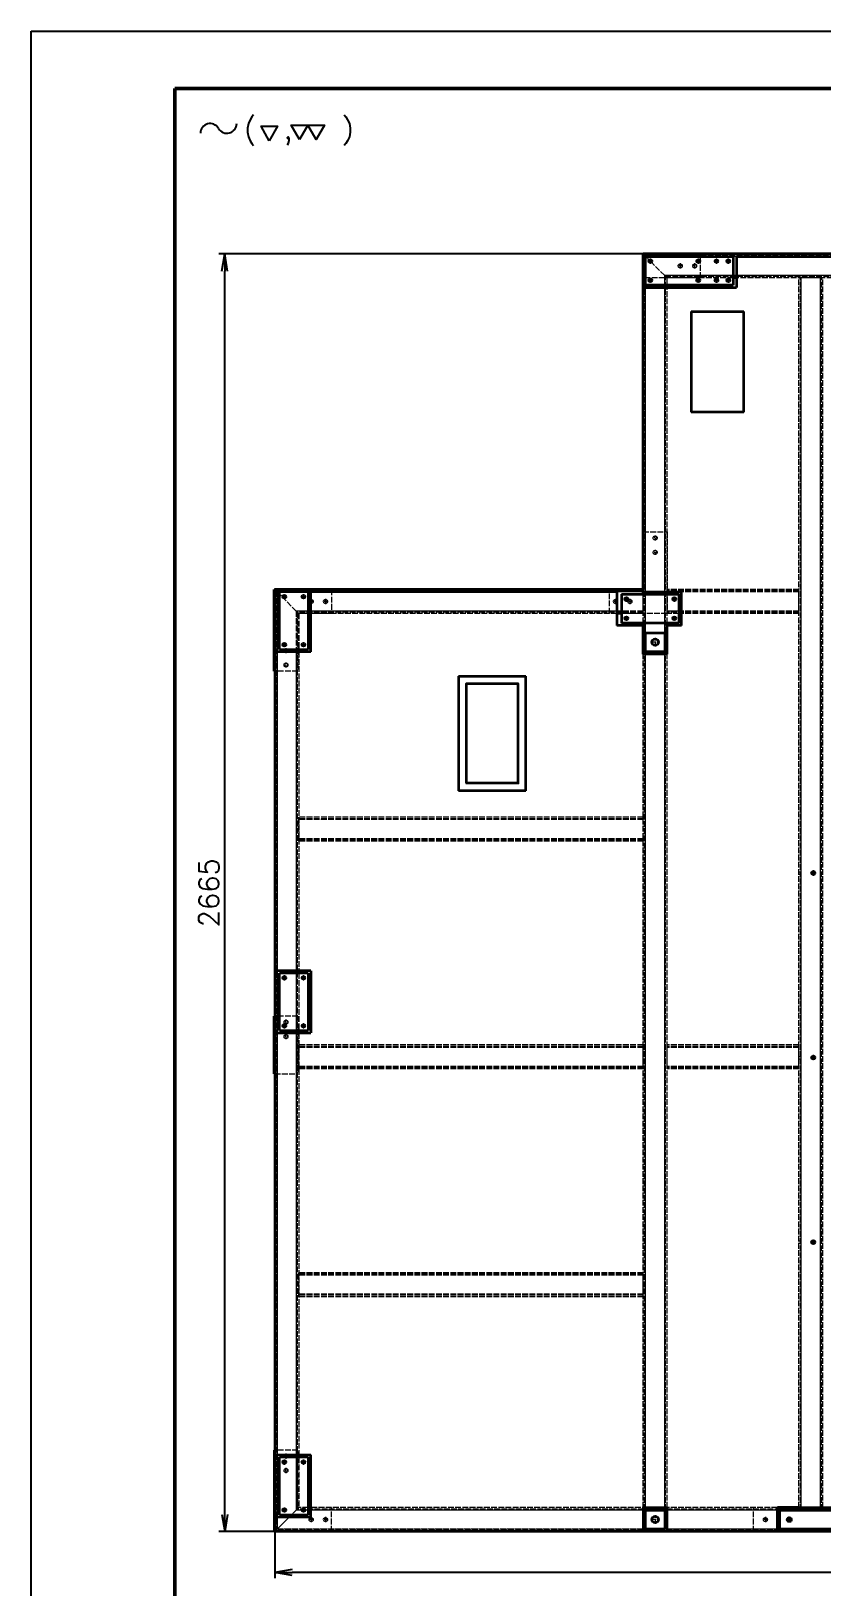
# Model space of a CAD drawing. Header units: millimetres. Extents: x -73083 to 81340, y -6859 to 6812.
# Drawn here: x -17448 to -15796, y -5057 to -1810 of the extents above; entities that cross this region are included whole.
import ezdxf

# ---------------------------------------------------------------- set-up
doc = ezdxf.new("R2010")
doc.units = ezdxf.units.MM
for name, pattern in [('AM_ISO02W050', [7.5, 6, -1.5]), ('AM_ISO08W050', [18, 12, -1.5, 3, -1.5]), ('DASHDOT', [18.5, 12, -3, 0.5, -3]), ('DASHED', [15, 12, -3])]:
    doc.linetypes.add(name, pattern=pattern)
doc.layers.add('A3', color=7, linetype='Continuous', plot=False)
for name, color, linetype, lineweight in [('AM_7', 2, 'AM_ISO08W050', 25), ('AM_HID', 1, 'AM_ISO02W050', 25), ('AM_VIS', 7, 'Continuous', 50)]:
    doc.layers.add(name, color=color, linetype=linetype, lineweight=lineweight)
doc.layers.add('title_frame', color=7, linetype='Continuous')
doc.layers.add('word_dim', color=253, linetype='Continuous')
doc.styles.get("Standard").update_dxf_attribs({"font": 'romans.shx', "bigfont": 'bigfont.shx'})
doc.dimstyles.new('STANDARD1-12', dxfattribs={"dimscale": 12, "dimtxt": 3.5, "dimasz": 3, "dimexe": 1, "dimexo": 0, "dimgap": 1, "dimtad": 3, "dimdec": 1, "dimdsep": 46, "dimtxsty": 'Standard', "dimblk1": 'OPEN', "dimblk2": 'OPEN', "dimsah": 1, "dimcen": 0, "dimclrd": 256, "dimclre": 256, "dimclrt": 3, "dimadec": 0, "dimazin": 0, "dimtfac": 1, "dimtdec": 1, "dimtmove": 0, "dimatfit": 3, "dimldrblk": 'OPEN', "dimfxl": 0, "dimtolj": 1, "dimtzin": 0, "dimarcsym": 0})

# ---------------------------------------------------------------- blocks, each defined once
blk = doc.blocks.new('shiage0')
at = {"layer": 'word_dim', "color": 3, "linetype": 'Continuous'}
for centre, start, end in [((1.69, 0), 30, 180), ((4.61, 1.69), 210, 0)]:
    blk.add_arc(centre, 1.69, start, end, dxfattribs=at)
blk = doc.blocks.new('11')
at = {"layer": 'title_frame', "color": 3, "linetype": 'Continuous'}
for points in [[(15.1, 3.38), (13.66, 5.88), (16.55, 5.88)], [(20.38, 3.57), (18.93, 6.07), (24.71, 6.07), (23.27, 3.57), (21.82, 6.07)]]:
    blk.add_lwpolyline(points, close=True, dxfattribs=at)
blk.add_blockref('shiage0', (3.13, 4.67), dxfattribs=at)
blk.add_text('(  ,   )', height=3.5, dxfattribs=at).set_placement((10.71, 3.7))
blk = doc.blocks.new('_Open')
at = {"color": 0, "lineweight": -2}
for p, q in [((-1, 0.167), (0, 0)), ((-1, -0.167), (0, 0)), ((0, 0), (-1, 0))]:
    blk.add_line(p, q, dxfattribs=at)
blk = doc.blocks.new('*D1004')
at = {"layer": 'DEFPOINTS', "color": 0, "linetype": 'Continuous', "ltscale": 2}
for p in [(-16939.5, -4940), (-12942.5, -4940), (-16939.5, -5025.3)]:
    blk.add_point(p, dxfattribs=at)
at = {"layer": 'word_dim', "linetype": 'Continuous', "lineweight": -2, "ltscale": 2}
for p, q in [((-16939.5, -4940), (-16939.5, -5037.3)), ((-12942.5, -4940), (-12942.5, -5037.3)), ((-12978.5, -5025.3), (-16903.5, -5025.3))]:
    blk.add_line(p, q, dxfattribs=at)
at = {"layer": 'word_dim', "linetype": 'Continuous', "lineweight": -2, "ltscale": 2, "xscale": 36, "yscale": 36, "zscale": 36, "rotation": 180}
blk.add_blockref('_Open', (-16939.5, -5025.3), dxfattribs=at)
at = {"layer": 'word_dim', "linetype": 'Continuous', "lineweight": -2, "ltscale": 2, "xscale": 36, "yscale": 36, "zscale": 36}
blk.add_blockref('_Open', (-12942.5, -5025.3), dxfattribs=at)
at = {"layer": 'word_dim', "color": 3, "linetype": 'Continuous', "ltscale": 2, "insert": (-14941, -4992.3), "char_height": 42, "attachment_point": 5}
blk.add_mtext('\\A1;3997', dxfattribs=at)
blk = doc.blocks.new('*D1005')
at = {"layer": 'DEFPOINTS', "color": 0, "linetype": 'Continuous', "ltscale": 2}
for p in [(-17043.8, -2275), (-16171, -2275), (-16939.5, -4940)]:
    blk.add_point(p, dxfattribs=at)
at = {"layer": 'word_dim', "linetype": 'Continuous', "lineweight": -2, "ltscale": 2}
for p, q in [((-16171, -2275), (-17055.8, -2275)), ((-17043.8, -4904), (-17043.8, -2311)), ((-16939.5, -4940), (-17055.8, -4940))]:
    blk.add_line(p, q, dxfattribs=at)
at = {"layer": 'word_dim', "linetype": 'Continuous', "lineweight": -2, "ltscale": 2, "xscale": 36, "yscale": 36, "zscale": 36}
for p, rotation in [((-17043.8, -2275), 90), ((-17043.8, -4940), 270)]:
    blk.add_blockref('_Open', p, dxfattribs=dict(at, rotation=rotation))
at = {"layer": 'word_dim', "color": 3, "linetype": 'Continuous', "ltscale": 2, "insert": (-17076.8, -3607.5), "char_height": 42, "attachment_point": 5, "rotation": 90}
blk.add_mtext('\\A1;2665', dxfattribs=at)

msp = doc.modelspace()

# ---------------------------------------------------------------- linework, layer by layer
at = {"layer": 'A3', "linetype": 'Continuous'}
msp.add_lwpolyline([(-17447.7303, -1810.23226), (-10319.7303, -1810.23226), (-10319.7303, -6850.23226), (-17447.7303, -6850.23226)], close=True, dxfattribs=at)
at = {"layer": 'AM_7', "linetype": 'DASHDOT', "lineweight": 13, "ltscale": 0.216028}
for p, q in [((-16151.6746, -2289.98775), (-16160.31571, -2289.98775)), ((-16155.99515, -2285.6672), (-16155.99515, -2294.30831)), ((-16051.6746, -2289.98751), (-16060.31571, -2289.98751)), ((-16055.99515, -2285.66695), (-16055.99515, -2294.30807)), ((-16013.6746, -2289.98739), (-16022.31571, -2289.98739)), ((-16017.99515, -2285.66683), (-16017.99515, -2294.30794)), ((-15988.6746, -2289.98739), (-15997.31571, -2289.98739)), ((-16151.67447, -2329.98775), (-16160.31559, -2329.98775)), ((-16155.99503, -2325.6672), (-16155.99503, -2334.30831)), ((-16051.67447, -2329.98751), (-16060.31559, -2329.98751)), ((-16055.99503, -2325.66695), (-16055.99503, -2334.30807)), ((-16013.67447, -2329.98739), (-16022.31559, -2329.98739)), ((-16017.99503, -2325.66683), (-16017.99503, -2334.30794)), ((-15988.67447, -2329.98739), (-15997.31559, -2329.98739)), ((-16919.51236, -2985.66781), (-16919.51236, -2994.30892)), ((-16879.51236, -2985.66756), (-16879.51236, -2994.30868)), ((-16915.19181, -2989.98836), (-16923.83292, -2989.98836)), ((-16875.19181, -2989.98812), (-16883.83292, -2989.98812)), ((-16201.69278, -2994.98397), (-16210.3339, -2994.98397)), ((-16206.01334, -2990.66341), (-16206.01334, -2999.30453)), ((-16101.69278, -2994.98324), (-16110.3339, -2994.98324)), ((-16106.01334, -2990.66268), (-16106.01334, -2999.30379)), ((-16201.69254, -3034.98391), (-16210.33365, -3034.98391)), ((-16206.0131, -3030.66335), (-16206.0131, -3039.30447)), ((-16101.69254, -3034.98318), (-16110.33365, -3034.98318)), ((-16915.19108, -3089.98836), (-16923.83219, -3089.98836)), ((-16919.51163, -3085.66781), (-16919.51163, -3094.30892)), ((-16875.19108, -3089.98812), (-16883.83219, -3089.98812)), ((-16915.18644, -3784.98836), (-16923.82755, -3784.98836)), ((-16919.50699, -3780.66781), (-16919.50699, -3789.30892)), ((-16875.18644, -3784.98812), (-16883.82755, -3784.98812)), ((-16879.50699, -3780.66756), (-16879.50699, -3789.30868)), ((-16915.1857, -3884.98836), (-16923.82682, -3884.98836)), ((-16919.50626, -3880.66781), (-16919.50626, -3889.30892)), ((-16875.1857, -3884.98812), (-16883.82682, -3884.98812)), ((-16879.50626, -3880.66756), (-16879.50626, -3889.30868)), ((-16915.17936, -4794.99288), (-16923.82047, -4794.99288)), ((-16919.49991, -4790.67232), (-16919.49991, -4799.31344)), ((-16875.17936, -4794.99264), (-16883.82047, -4794.99264)), ((-16879.49991, -4790.67208), (-16879.49991, -4799.31319)), ((-16915.17862, -4894.99288), (-16923.81974, -4894.99288)), ((-16919.49918, -4890.67232), (-16919.49918, -4899.31344)), ((-16875.17862, -4894.99264), (-16883.81974, -4894.99264)), ((-16879.49918, -4890.67208), (-16879.49918, -4899.31319))]:
    msp.add_line(p, q, dxfattribs=at)
at = {"layer": 'AM_7', "linetype": 'DASHDOT', "lineweight": 13, "ltscale": 0.27222}
for p, q in [((-16088.05753, -2299.97201), (-16098.94632, -2299.97201)), ((-16093.50199, -2294.52755), (-16093.50199, -2305.41634)), ((-16058.05753, -2299.97188), (-16068.94632, -2299.97188)), ((-16063.50199, -2294.52743), (-16063.50199, -2305.41622)), ((-16140.58988, -2867.4631), (-16151.47867, -2867.4631)), ((-16140.58988, -2897.4631), (-16151.47867, -2897.4631)), ((-16223.08988, -2999.9631), (-16233.97867, -2999.9631)), ((-16193.08988, -2999.9631), (-16203.97867, -2999.9631)), ((-16916.03946, -3097.02352), (-16916.03946, -3107.91231)), ((-16916.03922, -3127.02352), (-16916.03922, -3137.91231)), ((-16916.0402, -3872.02376), (-16916.0402, -3882.91256)), ((-16916.03995, -3902.02376), (-16916.03995, -3912.91256)), ((-15910.538, -4914.97457), (-15921.42679, -4914.97457)), ((-15860.56327, -4914.97042), (-15871.45206, -4914.97042))]:
    msp.add_line(p, q, dxfattribs=at)
at = {"layer": 'AM_7', "linetype": 'DASHDOT', "lineweight": 13, "ltscale": 0.216025}
for p, q in [((-15992.99515, -2285.66683), (-15992.99515, -2294.30782)), ((-15992.99503, -2325.66683), (-15992.99503, -2334.30782))]:
    msp.add_line(p, q, dxfattribs=at)
at = {"layer": 'AM_7', "linetype": 'DASHDOT', "lineweight": 13, "ltscale": 0.272223}
for p, q in [((-16146.03422, -2862.01864), (-16146.03422, -2872.90755)), ((-16146.03422, -2892.01864), (-16146.03422, -2902.90755)), ((-16858.09586, -2999.96749), (-16868.98478, -2999.96749)), ((-16828.09586, -2999.96725), (-16838.98478, -2999.96725)), ((-16910.59513, -3102.46792), (-16921.48404, -3102.46792)), ((-16910.59488, -3132.46792), (-16921.4838, -3132.46792)), ((-16910.59537, -3907.4681), (-16921.48429, -3907.4681)), ((-16910.59513, -4782.46871), (-16921.48404, -4782.46871)), ((-16863.53873, -4909.52389), (-16863.53873, -4920.4128)), ((-16833.53873, -4909.52364), (-16833.53873, -4920.41256)), ((-15915.98234, -4909.52999), (-15915.98234, -4920.41891)), ((-15866.00773, -4909.52608), (-15866.00773, -4920.415))]:
    msp.add_line(p, q, dxfattribs=at)
at = {"layer": 'AM_7', "linetype": 'DASHDOT', "lineweight": 13, "ltscale": 0.272221}
for p, q in [((-16863.54044, -2994.52303), (-16863.54044, -3005.41189)), ((-16833.54044, -2994.52279), (-16833.54044, -3005.41164)), ((-16198.53422, -2994.51864), (-16198.53422, -3005.40749))]:
    msp.add_line(p, q, dxfattribs=at)
at = {"layer": 'AM_7', "linetype": 'DASHDOT', "lineweight": 13, "ltscale": 0.272218}
msp.add_line((-16228.53422, -2994.51876), (-16228.53422, -3005.40749), dxfattribs=at)
at = {"layer": 'AM_7', "linetype": 'DASHDOT', "lineweight": 13, "ltscale": 0.216026}
for p, q in [((-16106.0131, -3030.66268), (-16106.0131, -3039.30373)), ((-16879.51163, -3085.66756), (-16879.51163, -3094.30862))]:
    msp.add_line(p, q, dxfattribs=at)
at = {"layer": 'AM_7', "linetype": 'DASHDOT', "lineweight": 13, "ltscale": 0.449637}
for p, q in [((-16146.02054, -3075.99074), (-16146.02054, -3093.97622)), ((-16137.02787, -3084.98348), (-16155.01334, -3084.98348)), ((-16137.01517, -4914.97457), (-16155.00065, -4914.97457))]:
    msp.add_line(p, q, dxfattribs=at)
at = {"layer": 'AM_7', "linetype": 'DASHDOT', "lineweight": 13, "ltscale": 0.227499}
for p, q in [((-15811.4611, -3566.25069), (-15820.56107, -3566.25069)), ((-15816.01114, -3561.70064), (-15816.01114, -3570.80062)), ((-15816.01005, -3946.70064), (-15816.01005, -3955.80062)), ((-15811.45902, -4336.25069), (-15820.559, -4336.25069)), ((-15816.00895, -4331.70064), (-15816.00895, -4340.80062))]:
    msp.add_line(p, q, dxfattribs=at)
at = {"layer": 'AM_7', "linetype": 'DASHDOT', "lineweight": 13, "ltscale": 0.272217}
for p, q in [((-16910.59586, -3877.4681), (-16921.48453, -3877.4681)), ((-16916.03971, -4777.02437), (-16916.03971, -4787.91305)), ((-16910.59513, -4812.46871), (-16921.4838, -4812.46871)), ((-16916.03946, -4807.02437), (-16916.03946, -4817.91305)), ((-16858.0944, -4914.96822), (-16868.98307, -4914.96822)), ((-16828.0944, -4914.96822), (-16838.98307, -4914.96822))]:
    msp.add_line(p, q, dxfattribs=at)
at = {"layer": 'AM_7', "linetype": 'DASHDOT', "lineweight": 13, "ltscale": 0.227502}
msp.add_line((-15811.46, -3951.25069), (-15820.56009, -3951.25069), dxfattribs=at)
at = {"layer": 'AM_7', "linetype": 'DASHDOT', "lineweight": 13, "ltscale": 0.44964}
msp.add_line((-16146.00797, -4905.98165), (-16146.00797, -4923.96725), dxfattribs=at)
at = {"layer": 'AM_HID', "linetype": 'DASHED', "lineweight": 13}
for p, q in [((-16171.00211, -2274.98788), (-16171.00187, -2324.97225)), ((-13714.01529, -2277.98092), (-16168.01554, -2277.98788)), ((-16168.00809, -4894.98775), (-16168.01554, -2277.98788)), ((-13716.01554, -2279.98092), (-16166.01578, -2279.98788)), ((-16166.00834, -4894.98775), (-16166.01578, -2279.98788)), ((-16126.01529, -2319.98763), (-16153.65519, -2292.34798)), ((-16126.01529, -2319.98763), (-16153.65519, -2292.34798)), ((-16051.00187, -2324.97176), (-16051.00211, -2274.98751)), ((-15431.01542, -2279.98568), (-15976.01542, -2279.98727)), ((-16051.00187, -2324.97176), (-16171.00187, -2324.97225)), ((-13756.01542, -2319.98104), (-16126.01566, -2319.98763)), ((-16126.00834, -4894.98775), (-16126.01566, -2319.98763)), ((-15982.99503, -2319.98727), (-16126.01529, -2319.98763)), ((-16126.01529, -2339.98775), (-16126.01529, -2319.98763)), ((-13758.01517, -2321.98104), (-16124.01529, -2321.98763)), ((-16124.00809, -4894.98775), (-16124.01529, -2321.98763)), ((-15982.99503, -2324.98727), (-16121.01542, -2324.98763)), ((-15431.01529, -2319.98568), (-15976.01529, -2319.98727)), ((-15431.01529, -2324.98568), (-15976.01529, -2324.98727)), ((-15846.00809, -4889.97018), (-15846.01542, -2324.9869)), ((-15843.00809, -4894.98678), (-15843.01529, -2324.9869)), ((-15841.00834, -4894.98678), (-15841.01566, -2324.9869)), ((-15801.01529, -2324.98678), (-15841.01529, -2324.9869)), ((-15841.00809, -4889.97018), (-15841.01529, -2324.9869)), ((-15801.00834, -4894.98678), (-15801.01566, -2324.98678)), ((-15801.00809, -4889.96993), (-15801.01529, -2324.98678)), ((-15799.00809, -4894.98678), (-15799.01529, -2324.98678)), ((-15796.00809, -4889.96993), (-15796.01542, -2324.98678)), ((-16166.01346, -2979.9703), (-16166.01529, -2344.97103)), ((-16126.01346, -2979.97018), (-16126.01529, -2344.97091)), ((-16121.01346, -2979.97018), (-16121.01529, -2344.97079)), ((-16171.01102, -2854.9631), (-16121.03434, -2854.9631)), ((-16121.03434, -2854.9631), (-16121.03422, -3024.9631)), ((-16936.51261, -2977.9891), (-16936.49918, -4936.99361)), ((-16171.01005, -2977.98373), (-16936.51017, -2977.98897)), ((-16934.51285, -2979.9891), (-16934.49943, -4934.99361)), ((-16171.01041, -2979.98373), (-16934.51041, -2979.98897)), ((-16869.51236, -2979.98849), (-16929.51236, -2979.98897)), ((-16894.50968, -3019.98867), (-16929.51236, -2984.98666)), ((-16894.51212, -3019.98879), (-16929.51236, -2984.9891)), ((-16226.01322, -2979.98397), (-16864.51236, -2979.98849)), ((-16821.04069, -2974.98824), (-16821.0402, -3024.96712)), ((-16241.03422, -3024.9631), (-16241.03422, -2974.98421)), ((-16171.01334, -3044.98366), (-16171.01346, -2979.9703)), ((-16171.0098, -3019.98366), (-16171.01005, -2984.98373)), ((-16166.01334, -3044.9836), (-16166.01346, -2984.9836)), ((-16126.01334, -3044.98336), (-16126.01346, -2984.98336)), ((-16121.01334, -3044.9833), (-16121.01346, -2984.98336)), ((-15846.01175, -2979.98104), (-16121.01175, -2979.98299)), ((-15846.01151, -2974.98104), (-16121.01151, -2974.98299)), ((-15846.01139, -2977.98104), (-16121.01139, -2977.98299)), ((-16121.01114, -3019.98293), (-16121.01139, -2984.98336)), ((-15846.01139, -2979.98104), (-16091.01322, -2979.98275)), ((-15846.01114, -3019.9811), (-15846.01139, -2979.98104)), ((-16894.51236, -3019.98879), (-16894.49991, -4894.99337)), ((-16894.51212, -3019.98879), (-16894.51163, -3099.98818)), ((-16171.01017, -3019.98366), (-16894.51017, -3019.98867)), ((-16869.51212, -3019.98855), (-16894.50968, -3019.98867)), ((-16892.51212, -3021.98879), (-16892.49967, -4892.99337)), ((-16171.0098, -3021.98366), (-16892.50968, -3021.98867)), ((-16821.0402, -3024.96712), (-16891.0402, -3024.96773)), ((-16891.0402, -3024.96773), (-16891.03922, -3144.96773)), ((-16889.51212, -3024.98879), (-16889.51163, -3099.98818)), ((-16226.0131, -3019.98403), (-16864.51212, -3019.98849)), ((-16226.0131, -3024.98403), (-16864.51212, -3024.98849)), ((-16121.03422, -3024.9631), (-16241.03422, -3024.9631)), ((-16171.0098, -3019.98366), (-16216.0131, -3019.98397)), ((-16171.0098, -3024.98366), (-16216.0131, -3024.98397)), ((-16121.00809, -4889.97408), (-16121.01334, -3049.97011)), ((-15846.01139, -3019.9811), (-16121.01139, -3019.98293)), ((-16096.0131, -3019.98275), (-16121.01114, -3019.98293)), ((-15846.01114, -3021.9811), (-16121.01114, -3021.98293)), ((-16096.0131, -3024.98275), (-16121.01114, -3024.98293)), ((-15846.01114, -3019.9811), (-16091.0131, -3019.98275)), ((-15846.01114, -3024.9811), (-16091.0131, -3024.98275)), ((-16166.0131, -3104.9836), (-16166.01322, -3064.9836)), ((-16934.51163, -3104.97243), (-16934.50724, -3769.97237)), ((-16894.51163, -3104.97231), (-16894.50724, -3769.97225)), ((-16889.51163, -3104.97231), (-16889.50724, -3769.97225)), ((-16171.00809, -4889.97408), (-16171.0131, -3109.9703)), ((-16166.00809, -4889.97408), (-16166.0131, -3109.97024)), ((-16126.00809, -4889.97408), (-16126.0131, -3109.97018)), ((-16891.03922, -3144.96773), (-16939.51261, -3144.9681)), ((-16541.01481, -3169.98354), (-16431.01481, -3169.98293)), ((-16541.01481, -3169.98354), (-16541.01383, -3379.98354)), ((-16540.01114, -3169.98623), (-16430.01114, -3169.9855)), ((-16431.01383, -3379.98293), (-16431.01481, -3169.98293)), ((-16430.01066, -3379.9855), (-16430.01114, -3169.9855)), ((-16431.01383, -3379.98293), (-16541.01383, -3379.98354)), ((-16430.01066, -3379.9855), (-16540.00968, -3379.9858)), ((-16171.0076, -3454.98366), (-16889.50773, -3454.98867)), ((-16171.00724, -3449.98366), (-16889.50724, -3449.98867)), ((-16171.00724, -3452.98366), (-16889.50724, -3452.98867)), ((-16171.00724, -3454.98366), (-16889.50724, -3454.98867)), ((-16889.50699, -3494.98867), (-16889.50724, -3454.98867)), ((-16171.00699, -3494.98366), (-16171.00724, -3454.98366)), ((-16171.00736, -3494.98366), (-16889.50724, -3494.98867)), ((-16171.00699, -3494.98366), (-16889.50699, -3494.98867)), ((-16171.00699, -3496.98366), (-16889.50699, -3496.98867)), ((-16171.00699, -3499.98366), (-16889.50699, -3499.98867)), ((-16894.50699, -3774.98824), (-16894.50626, -3894.98824)), ((-16889.50724, -3774.98824), (-16889.50626, -3894.98824)), ((-16891.0402, -3864.96798), (-16939.50651, -3864.96834)), ((-16891.0402, -3864.96798), (-16891.03922, -3984.96798)), ((-16934.50626, -3899.97237), (-16934.5004, -4779.97311)), ((-16894.50626, -3899.97225), (-16894.5004, -4779.97311)), ((-16889.50626, -3899.97225), (-16889.5004, -4779.97311)), ((-16171.00394, -3924.98238), (-16889.50382, -3924.98739)), ((-16171.00382, -3927.98238), (-16889.50382, -3927.98739)), ((-15846.00431, -3924.98031), (-16121.00431, -3924.98214)), ((-15846.00431, -3927.98031), (-16121.00431, -3927.98214)), ((-16171.00431, -3929.98238), (-16889.50431, -3929.98739)), ((-16171.00382, -3929.98238), (-16889.50382, -3929.98739)), ((-16889.50358, -3969.98739), (-16889.50382, -3929.98739)), ((-16171.00358, -3969.98238), (-16171.00382, -3929.98238)), ((-15846.00455, -3929.98031), (-16121.00455, -3929.98214)), ((-15846.00431, -3929.98031), (-16121.00431, -3929.98214)), ((-16121.00394, -3969.98214), (-16121.00431, -3929.98214)), ((-15846.00394, -3969.98031), (-15846.00431, -3929.98031)), ((-16939.50577, -3984.96834), (-16891.03922, -3984.96798)), ((-16171.00394, -3969.98238), (-16889.50406, -3969.98739)), ((-16171.00358, -3969.98238), (-16889.50358, -3969.98739)), ((-16171.00358, -3971.98238), (-16889.50358, -3971.98739)), ((-16171.00358, -3974.98238), (-16889.50358, -3974.98739)), ((-15846.00431, -3969.98031), (-16121.00431, -3969.98214)), ((-15846.00394, -3969.98031), (-16121.00394, -3969.98214)), ((-15846.00394, -3971.98031), (-16121.00394, -3971.98214)), ((-15846.00394, -3974.98031), (-16121.00394, -3974.98214)), ((-16171.00236, -4404.98238), (-16889.50236, -4404.98739)), ((-16171.00199, -4399.98238), (-16889.50187, -4399.98739)), ((-16171.00199, -4402.98238), (-16889.50187, -4402.98739)), ((-16171.00187, -4404.98238), (-16889.50187, -4404.98739)), ((-16889.50162, -4444.98739), (-16889.50187, -4404.98739)), ((-16171.00162, -4444.98238), (-16171.00187, -4404.98238)), ((-16171.00199, -4444.98238), (-16889.50211, -4444.98739)), ((-16171.00162, -4444.98238), (-16889.50162, -4444.98739)), ((-16171.00162, -4446.98238), (-16889.50162, -4446.98739)), ((-16171.00162, -4449.98238), (-16889.50162, -4449.98739)), ((-16891.03971, -4769.96847), (-16939.50821, -4769.96896)), ((-16891.03898, -4889.96847), (-16891.03971, -4769.96847)), ((-16894.50016, -4784.99264), (-16894.49943, -4894.99337)), ((-16889.5004, -4784.99264), (-16889.49967, -4889.99337)), ((-12987.50846, -4894.96139), (-16894.49991, -4894.99337)), ((-12989.50797, -4892.96139), (-16892.49967, -4892.99337)), ((-16869.49918, -4889.96847), (-16891.03898, -4889.96847)), ((-16869.49943, -4889.99312), (-16889.49967, -4889.99337)), ((-15891.00785, -4889.98507), (-16864.50797, -4889.99312)), ((-16821.03898, -4889.96798), (-16864.50773, -4889.96822)), ((-16171.00809, -4894.98751), (-16864.50773, -4894.99312)), ((-16821.03849, -4939.96798), (-16821.03898, -4889.96798)), ((-16126.00809, -4894.98775), (-16166.00809, -4894.98775)), ((-16126.00797, -4894.98702), (-16166.00797, -4894.98727)), ((-15891.00785, -4894.98507), (-16121.00809, -4894.98702)), ((-15891.00785, -4889.97433), (-15940.98258, -4889.97457)), ((-15940.98221, -4939.97457), (-15940.98258, -4889.97457)), ((-15890.98258, -4889.98507), (-15890.98221, -4939.97433)), ((-15756.00773, -4894.98409), (-15886.00773, -4894.98507)), ((-15796.00809, -4889.98434), (-15846.00821, -4889.98482)), ((-15801.00809, -4894.98678), (-15841.00809, -4894.98678)), ((-16934.49943, -4909.97311), (-16934.49918, -4934.99361)), ((-12947.50797, -4934.96114), (-16934.49943, -4934.99361)), ((-16909.47916, -4909.97311), (-16934.49918, -4934.99361)), ((-16934.49918, -4934.99361), (-16909.47916, -4909.97311)), ((-16171.00797, -4934.98751), (-16934.49918, -4934.99361)), ((-15891.00773, -4934.98507), (-16121.00797, -4934.98702)), ((-12945.50773, -4936.96114), (-16936.49918, -4936.99361))]:
    msp.add_line(p, q, dxfattribs=at)
at = {"layer": 'AM_HID', "linetype": 'DASHED', "lineweight": 13, "ltscale": 0.270107}
msp.add_line((-16158.35538, -2287.64791), (-16165.99515, -2280.00814), dxfattribs=at)
msp.add_line((-16158.35538, -2287.64791), (-16165.99515, -2280.00814), dxfattribs=at)
at = {"layer": 'AM_HID', "linetype": 'DASHED', "lineweight": 13, "ltscale": 0.176775}
for p, q in [((-16121.01542, -2324.98763), (-16126.01529, -2319.98763)), ((-16126.01529, -2319.98763), (-16121.01542, -2324.98763))]:
    msp.add_line(p, q, dxfattribs=at)
at = {"layer": 'AM_HID', "linetype": 'DASHED', "lineweight": 13, "ltscale": 0.375}
msp.add_line((-16121.01529, -2339.98763), (-16121.01542, -2324.98763), dxfattribs=at)
at = {"layer": 'AM_HID', "linetype": 'DASHED', "lineweight": 13, "ltscale": 0.125003}
msp.add_line((-15846.01542, -2324.9869), (-15841.01529, -2324.9869), dxfattribs=at)
at = {"layer": 'AM_HID', "linetype": 'DASHED', "lineweight": 13, "ltscale": 0.124997}
msp.add_line((-15801.01529, -2324.98678), (-15796.01542, -2324.98678), dxfattribs=at)
at = {"layer": 'AM_HID', "linetype": 'DASHED', "lineweight": 13, "ltscale": 0.124677}
msp.add_line((-16121.01139, -2979.97005), (-16121.01151, -2974.98299), dxfattribs=at)
at = {"layer": 'AM_HID', "linetype": 'DASHED', "lineweight": 13, "ltscale": 0.125}
for p, q in [((-15846.01139, -2979.98104), (-15846.01151, -2974.98104)), ((-16171.0098, -3024.98366), (-16171.0098, -3019.98366)), ((-16121.01114, -3024.98293), (-16121.01114, -3019.98293)), ((-15846.01114, -3024.9811), (-15846.01114, -3019.9811)), ((-16889.50724, -3454.98867), (-16889.50724, -3449.98867)), ((-16171.00724, -3454.98366), (-16171.00724, -3449.98366)), ((-16889.50699, -3499.98867), (-16889.50699, -3494.98867)), ((-16171.00699, -3499.98366), (-16171.00699, -3494.98366)), ((-16889.50382, -3929.98739), (-16889.50382, -3924.98739)), ((-16171.00394, -3929.98238), (-16171.00394, -3924.98238)), ((-16121.00431, -3929.98214), (-16121.00431, -3924.98214)), ((-15846.00431, -3929.98031), (-15846.00431, -3924.98031)), ((-16889.50358, -3974.98739), (-16889.50358, -3969.98739)), ((-16171.00358, -3974.98238), (-16171.00358, -3969.98238)), ((-16121.00394, -3974.98214), (-16121.00406, -3969.98214)), ((-15846.00394, -3974.98031), (-15846.00406, -3969.98031)), ((-16889.50187, -4404.98739), (-16889.50187, -4399.98739)), ((-16171.00199, -4404.98238), (-16171.00199, -4399.98238)), ((-16889.50162, -4449.98739), (-16889.50162, -4444.98739)), ((-16171.00162, -4449.98238), (-16171.00162, -4444.98238)), ((-16171.00809, -4894.98775), (-16166.00809, -4894.98775)), ((-16126.00809, -4894.98775), (-16121.00809, -4894.98775)), ((-15846.00809, -4894.98702), (-15841.00809, -4894.98678)), ((-15801.00809, -4894.98678), (-15796.00809, -4894.98678))]:
    msp.add_line(p, q, dxfattribs=at)
at = {"layer": 'AM_HID', "linetype": 'DASHED', "lineweight": 13, "ltscale": 0.176777}
for p, q in [((-16894.51212, -3019.98879), (-16889.51212, -3024.98879)), ((-16889.50968, -3024.98867), (-16894.50968, -3019.98867)), ((-16894.49967, -4894.99337), (-16889.49967, -4889.99337))]:
    msp.add_line(p, q, dxfattribs=at)
at = {"layer": 'AM_HID', "linetype": 'DASHED', "lineweight": 13, "ltscale": 0.499939}
msp.add_line((-16869.51212, -3024.98855), (-16889.50968, -3024.98867), dxfattribs=at)
at = {"layer": 'AM_HID', "linetype": 'DASHED', "lineweight": 13, "ltscale": 0.024933}
msp.add_line((-16540.01114, -3169.98623), (-16540.01114, -3170.98354), dxfattribs=at)
at = {"layer": 'AM_HID', "linetype": 'DASHED', "lineweight": 13, "ltscale": 0.025056}
msp.add_line((-16540.00968, -3378.98354), (-16540.00968, -3379.9858), dxfattribs=at)
at = {"layer": 'AM_HID', "linetype": 'DASHED', "lineweight": 13, "ltscale": 0.075}
for p, q in [((-15846.012, -3563.7922), (-15843.012, -3563.7922)), ((-15846.012, -3568.70931), (-15843.012, -3568.70919)), ((-15846.0109, -3948.7922), (-15843.0109, -3948.7922)), ((-15846.0109, -3953.70931), (-15843.0109, -3953.70919)), ((-15846.0098, -4333.7922), (-15843.0098, -4333.7922)), ((-15846.0098, -4338.70931), (-15843.0098, -4338.70919))]:
    msp.add_line(p, q, dxfattribs=at)
at = {"layer": 'AM_HID', "linetype": 'DASHED', "lineweight": 13, "ltscale": 0.353536}
msp.add_line((-16894.49943, -4894.99337), (-16904.49894, -4904.99288), dxfattribs=at)
at = {"layer": 'AM_HID', "linetype": 'DASHED', "lineweight": 13, "ltscale": 0.353532}
msp.add_line((-16904.49894, -4904.99288), (-16894.49967, -4894.99337), dxfattribs=at)
at = {"layer": 'AM_HID', "linetype": 'DASHED', "lineweight": 13, "ltscale": 0.291925}
msp.add_line((-16882.82267, -4894.99312), (-16894.49967, -4894.99337), dxfattribs=at)
at = {"layer": 'AM_HID', "linetype": 'DASHED', "lineweight": 13, "ltscale": 0.176772}
msp.add_line((-16889.49967, -4889.99337), (-16894.49943, -4894.99337), dxfattribs=at)
at = {"layer": 'AM_HID', "linetype": 'DASHED', "lineweight": 13, "ltscale": 0.166913}
msp.add_line((-16869.49918, -4894.99312), (-16876.1757, -4894.99312), dxfattribs=at)
at = {"layer": 'AM_HID', "linetype": 'DASHED', "lineweight": 13, "ltscale": 0.000335693}
msp.add_line((-16126.00809, -4894.98775), (-16126.00809, -4894.97433), dxfattribs=at)
at = {"layer": 'AM_HID', "linetype": 'DASHED', "lineweight": 13, "ltscale": 0.125055}
msp.add_line((-15846.00809, -4894.98702), (-15846.00809, -4889.98482), dxfattribs=at)
at = {"layer": 'AM_HID', "linetype": 'DASHED', "lineweight": 13, "ltscale": 0.000408936}
for p, q in [((-15841.00809, -4894.98678), (-15841.00809, -4894.97042)), ((-15801.00809, -4894.98678), (-15801.00809, -4894.97042))]:
    msp.add_line(p, q, dxfattribs=at)
at = {"layer": 'AM_HID', "linetype": 'DASHED', "lineweight": 13, "ltscale": 0.17606}
for p, q in [((-16934.49918, -4934.99361), (-16939.47892, -4939.97335)), ((-16939.47892, -4939.97335), (-16934.49918, -4934.99361))]:
    msp.add_line(p, q, dxfattribs=at)
at = {"layer": 'AM_HID', "linetype": 'DASHED', "lineweight": 13, "ltscale": 0.000634766}
msp.add_line((-15891.0076, -4939.97433), (-15890.98221, -4939.97433), dxfattribs=at)
at = {"layer": 'AM_HID', "linetype": 'DASHED', "lineweight": 13}
for centre in [(-16093.50199, -2299.97201), (-16063.50199, -2299.97188), (-16146.03422, -2867.4631), (-16146.03422, -2897.4631), (-16863.54044, -2999.96749), (-16833.54044, -2999.96725), (-16228.53422, -2999.9631), (-16198.53422, -2999.9631), (-16916.03946, -3102.46792), (-16916.03922, -3132.46792), (-16916.0402, -3877.4681), (-16916.03995, -3907.4681), (-16916.03971, -4782.46871), (-16916.03946, -4812.46871), (-16863.53873, -4914.96822), (-16833.53873, -4914.96822), (-15915.98234, -4914.97457)]:
    msp.add_circle(centre, 4.188, dxfattribs=at)
at = {"layer": 'AM_VIS', "linetype": 'Continuous'}
for q in [(-17147.7303, -6730.23226), (-10439.7303, -1930.23226)]:
    msp.add_line((-17147.7303, -1930.23226), q, dxfattribs=at)
at = {"layer": 'AM_VIS', "lineweight": 35}
for p, q in [((-13711.01529, -2274.98092), (-16171.01554, -2274.98788)), ((-16171.01529, -2344.97103), (-16171.01554, -2274.98788)), ((-16171.00211, -2274.97225), (-16051.00211, -2274.97176)), ((-16165.99515, -2279.98775), (-15982.99515, -2279.98727)), ((-16165.99503, -2339.98775), (-16165.99515, -2279.98775)), ((-15982.99515, -2279.98727), (-15982.99503, -2339.98727)), ((-15976.01542, -2279.97042), (-15431.01542, -2279.96883)), ((-15976.01542, -2279.97042), (-15976.01529, -2344.97042)), ((-16171.01529, -2344.97103), (-15976.01529, -2344.97042)), ((-16171.01346, -2979.9703), (-16171.01529, -2344.97103)), ((-15982.99503, -2339.98727), (-16165.99503, -2339.98775)), ((-16071.01517, -2394.97066), (-15961.01517, -2394.97042)), ((-16071.01517, -2394.97066), (-16071.01456, -2604.97066)), ((-15961.01456, -2604.97042), (-15961.01517, -2394.97042)), ((-15961.01456, -2604.97042), (-16071.01456, -2604.97066)), ((-16171.03422, -2974.9631), (-16171.03434, -2854.9631)), ((-16941.04069, -2974.9681), (-16821.04069, -2974.96712)), ((-16941.03922, -3144.9681), (-16941.04069, -2974.9681)), ((-16939.51261, -2974.9891), (-16939.51163, -3104.97243)), ((-16171.01017, -2974.98373), (-16939.51017, -2974.98897)), ((-16869.51236, -2979.988), (-16929.51236, -2979.98836)), ((-16929.51163, -3099.98843), (-16929.51236, -2979.98836)), ((-16869.51236, -2979.988), (-16869.51163, -3099.988)), ((-16226.01322, -2979.97042), (-16864.51236, -2979.97225)), ((-16864.51188, -3049.96926), (-16864.51236, -2979.97225)), ((-16241.03422, -2974.9631), (-16171.03422, -2974.9631)), ((-16226.01322, -2979.97042), (-16226.01298, -3049.97042)), ((-16216.01334, -2984.98397), (-16096.01334, -2984.98312)), ((-16216.01334, -2984.98397), (-16216.01298, -3044.98397)), ((-16171.01346, -2979.9703), (-16091.01322, -2979.97005)), ((-16096.01298, -3044.98312), (-16096.01334, -2984.98312)), ((-16091.01298, -3049.97005), (-16091.01322, -2979.97005)), ((-16864.51163, -3104.97225), (-16864.51212, -3049.96926)), ((-16171.02091, -3049.9703), (-16226.01298, -3049.97042)), ((-16096.01298, -3044.98312), (-16216.01298, -3044.98397)), ((-16171.02091, -3049.9703), (-16171.02054, -3109.9703)), ((-16171.0131, -3109.9703), (-16171.01334, -3044.98366)), ((-16091.01298, -3049.97005), (-16121.02091, -3049.97011)), ((-16121.02054, -3109.97011), (-16121.02091, -3049.97011)), ((-16166.02079, -3064.9836), (-16126.02079, -3064.98336)), ((-16166.02042, -3104.9836), (-16166.02079, -3064.9836)), ((-16126.02079, -3064.98336), (-16126.02042, -3104.98336)), ((-16864.51163, -3104.97225), (-16939.51285, -3104.97243)), ((-16939.51285, -3104.97243), (-16939.5109, -3769.9725)), ((-16929.51163, -3099.98843), (-16869.51163, -3099.988)), ((-16121.02054, -3109.97011), (-16171.02054, -3109.9703)), ((-16126.02042, -3104.98336), (-16166.02042, -3104.9836)), ((-16556.01505, -3155.9836), (-16416.01505, -3155.98287)), ((-16556.01505, -3155.9836), (-16556.01359, -3394.9836)), ((-16540.01481, -3170.98354), (-16432.01481, -3170.98293)), ((-16540.01481, -3170.98354), (-16540.01383, -3378.98354)), ((-16540.01114, -3170.98354), (-16540.00968, -3378.98354)), ((-16432.01383, -3378.98293), (-16432.01481, -3170.98293)), ((-16416.01359, -3394.98287), (-16416.01505, -3155.98287)), ((-16416.01359, -3394.98287), (-16556.01359, -3394.9836)), ((-16432.01383, -3378.98293), (-16540.01383, -3378.98354)), ((-16864.5109, -3769.97225), (-16939.5109, -3769.9725)), ((-16939.50724, -3769.9725), (-16939.50626, -3899.9725)), ((-16869.50699, -3774.988), (-16929.50699, -3774.98849)), ((-16929.50626, -3894.98849), (-16929.50699, -3774.98849)), ((-16869.50699, -3774.988), (-16869.50626, -3894.988)), ((-16864.5109, -3769.97225), (-16864.51066, -3899.97225)), ((-16941.03922, -3984.96834), (-16941.0402, -3864.96834)), ((-16929.50626, -3894.98849), (-16869.50626, -3894.988)), ((-16939.51066, -3899.9725), (-16864.51066, -3899.97225)), ((-16939.51066, -3899.9725), (-16939.50821, -4779.97311)), ((-16941.03971, -4769.96896), (-16941.03849, -4939.96896)), ((-16939.50821, -4779.97311), (-16864.50821, -4779.97286)), ((-16939.5004, -4779.97311), (-16939.49943, -4909.97311)), ((-16869.49991, -4784.99264), (-16929.49991, -4784.99288)), ((-16929.49918, -4904.99288), (-16929.49991, -4784.99288)), ((-16869.49991, -4784.99264), (-16869.49918, -4904.99264)), ((-16864.50773, -4909.97286), (-16864.50821, -4779.97286)), ((-16171.00809, -4889.97408), (-16171.00797, -4939.97091)), ((-16171.00809, -4889.97408), (-16121.00809, -4889.97408)), ((-16166.00797, -4894.97457), (-16126.00797, -4894.97433)), ((-16166.00785, -4934.97457), (-16166.00797, -4894.97457)), ((-16126.00797, -4894.97433), (-16126.00785, -4934.97433)), ((-16121.00797, -4939.97091), (-16121.00809, -4889.97408)), ((-15891.00785, -4889.97018), (-15751.00785, -4889.96969)), ((-15891.00773, -4939.97018), (-15891.00785, -4889.97018)), ((-15846.00821, -4889.98482), (-15891.00785, -4889.98507)), ((-15886.00773, -4894.97066), (-15756.00773, -4894.97018)), ((-15886.0076, -4934.97066), (-15886.00773, -4894.97066)), ((-16864.50773, -4909.97286), (-16939.50773, -4909.97311)), ((-16939.50773, -4909.97311), (-16939.50773, -4939.97311)), ((-16929.49918, -4904.99288), (-16869.49918, -4904.99264)), ((-16126.00785, -4934.97433), (-16166.00785, -4934.97457)), ((-15756.0076, -4934.97018), (-15886.0076, -4934.97066)), ((-16171.00797, -4939.97091), (-16939.50773, -4939.97311)), ((-13091.38981, -4939.96236), (-16939.49918, -4939.99361)), ((-15891.00773, -4939.97018), (-16121.00797, -4939.97091))]:
    msp.add_line(p, q, dxfattribs=at)
at = {"layer": 'AM_VIS', "lineweight": 35, "ltscale": 0.176779}
for p, q in [((-16166.01542, -2279.98788), (-16171.01554, -2274.98788)), ((-16171.01554, -2274.98788), (-16166.01542, -2279.98788))]:
    msp.add_line(p, q, dxfattribs=at)
at = {"layer": 'AM_VIS', "lineweight": 35, "ltscale": 0.000390625}
msp.add_line((-16171.00211, -2274.97225), (-16171.00211, -2274.98788), dxfattribs=at)
at = {"layer": 'AM_VIS', "lineweight": 13}
for p, q in [((-15976.01542, -2279.98727), (-16166.01542, -2279.98788)), ((-16166.01529, -2344.97103), (-16166.01542, -2279.98788)), ((-16934.51236, -2979.9891), (-16934.51163, -3104.97243)), ((-16171.01005, -2979.98373), (-16226.01322, -2979.98397)), ((-16091.01322, -2979.98275), (-16121.01139, -2979.98299)), ((-16166.01322, -3064.9836), (-16166.01334, -3044.9836)), ((-16126.0131, -3109.97018), (-16126.01334, -3044.98336)), ((-16934.50724, -3769.97237), (-16934.50626, -3899.97237)), ((-16934.5004, -4779.97311), (-16934.49943, -4909.97311)), ((-16121.00797, -4934.98702), (-16171.00797, -4934.98751)), ((-15751.00773, -4934.98409), (-15891.00773, -4934.98507))]:
    msp.add_line(p, q, dxfattribs=at)
at = {"layer": 'AM_VIS', "lineweight": 35, "ltscale": 0.000716429}
for p, q in [((-16165.99515, -2280.00814), (-16166.01542, -2279.98788)), ((-16165.99515, -2280.00814), (-16166.01542, -2279.98788)), ((-16939.47892, -4939.97335), (-16939.49918, -4939.99361)), ((-16939.49918, -4939.99361), (-16939.47892, -4939.97335))]:
    msp.add_line(p, q, dxfattribs=at)
at = {"layer": 'AM_VIS', "lineweight": 35, "ltscale": 0.166175}
msp.add_line((-16153.65519, -2292.34798), (-16158.35538, -2287.64791), dxfattribs=at)
msp.add_line((-16153.65519, -2292.34798), (-16158.35538, -2287.64791), dxfattribs=at)
at = {"layer": 'AM_VIS', "lineweight": 35, "ltscale": 0.000393677}
msp.add_line((-16051.00211, -2274.98751), (-16051.00211, -2274.97176), dxfattribs=at)
at = {"layer": 'AM_VIS', "lineweight": 13, "ltscale": 0.174493}
msp.add_line((-15976.01529, -2319.98727), (-15982.99503, -2319.98727), dxfattribs=at)
at = {"layer": 'AM_VIS', "lineweight": 35, "ltscale": 0.174493}
msp.add_line((-15976.01529, -2324.98727), (-15982.99503, -2324.98727), dxfattribs=at)
at = {"layer": 'AM_VIS', "lineweight": 13, "ltscale": 0.124579}
msp.add_line((-16126.01529, -2344.97091), (-16126.01529, -2339.98775), dxfattribs=at)
at = {"layer": 'AM_VIS', "lineweight": 35, "ltscale": 0.124579}
msp.add_line((-16121.01529, -2344.97079), (-16121.01529, -2339.98763), dxfattribs=at)
at = {"layer": 'AM_VIS', "lineweight": 35, "ltscale": 0.000582886}
msp.add_line((-16171.03434, -2854.9631), (-16171.01102, -2854.9631), dxfattribs=at)
at = {"layer": 'AM_VIS', "lineweight": 35, "ltscale": 0.176781}
for p, q in [((-16939.51261, -2974.9891), (-16934.51236, -2979.9891)), ((-16934.50992, -2979.98897), (-16939.51017, -2974.98897))]:
    msp.add_line(p, q, dxfattribs=at)
at = {"layer": 'AM_VIS', "lineweight": 35, "ltscale": 0.176777}
msp.add_line((-16929.51236, -2984.9891), (-16934.51236, -2979.9891), dxfattribs=at)
at = {"layer": 'AM_VIS', "lineweight": 13, "ltscale": 0.124939}
msp.add_line((-16929.51236, -2979.98897), (-16934.50992, -2979.98897), dxfattribs=at)
at = {"layer": 'AM_VIS', "lineweight": 35, "ltscale": 0.176693}
msp.add_line((-16929.51236, -2984.98666), (-16934.50992, -2979.98897), dxfattribs=at)
at = {"layer": 'AM_VIS', "lineweight": 13, "ltscale": 0.125}
for p, q in [((-16864.51236, -2979.98849), (-16869.51236, -2979.98849)), ((-16864.51212, -3019.98849), (-16869.51212, -3019.98855)), ((-16091.0131, -3019.98275), (-16096.0131, -3019.98275))]:
    msp.add_line(p, q, dxfattribs=at)
at = {"layer": 'AM_VIS', "lineweight": 35, "ltscale": 0.000527954}
for p, q in [((-16821.04069, -2974.96712), (-16821.04069, -2974.98824)), ((-16241.03422, -2974.98421), (-16241.03422, -2974.9631))]:
    msp.add_line(p, q, dxfattribs=at)
at = {"layer": 'AM_VIS', "lineweight": 35, "ltscale": 0.000338745}
msp.add_line((-16171.01005, -2979.98373), (-16171.01005, -2979.97018), dxfattribs=at)
at = {"layer": 'AM_VIS', "lineweight": 35, "ltscale": 0.125}
for p, q in [((-16171.01005, -2984.98373), (-16171.01005, -2979.98373)), ((-16864.51212, -3024.98849), (-16869.51212, -3024.98855)), ((-16091.0131, -3024.98275), (-16096.0131, -3024.98275))]:
    msp.add_line(p, q, dxfattribs=at)
at = {"layer": 'AM_VIS', "lineweight": 13, "ltscale": 0.125333}
msp.add_line((-16166.01346, -2984.9836), (-16166.01346, -2979.9703), dxfattribs=at)
at = {"layer": 'AM_VIS', "lineweight": 13, "ltscale": 0.12533}
msp.add_line((-16126.01346, -2984.98336), (-16126.01346, -2979.97018), dxfattribs=at)
at = {"layer": 'AM_VIS', "lineweight": 35, "ltscale": 0.12533}
msp.add_line((-16121.01346, -2984.98336), (-16121.01346, -2979.97018), dxfattribs=at)
at = {"layer": 'AM_VIS', "lineweight": 35, "ltscale": 0.000323486}
msp.add_line((-16121.01139, -2979.98299), (-16121.01139, -2979.97005), dxfattribs=at)
at = {"layer": 'AM_VIS', "lineweight": 35, "ltscale": 0.125009}
msp.add_line((-16121.01139, -2984.98336), (-16121.01139, -2979.98299), dxfattribs=at)
at = {"layer": 'AM_VIS', "lineweight": 13, "ltscale": 0.25}
msp.add_line((-16216.0131, -3019.98397), (-16226.0131, -3019.98403), dxfattribs=at)
at = {"layer": 'AM_VIS', "lineweight": 35, "ltscale": 0.25}
msp.add_line((-16216.0131, -3024.98397), (-16226.0131, -3024.98403), dxfattribs=at)
at = {"layer": 'AM_VIS', "lineweight": 35, "ltscale": 0.12467}
msp.add_line((-16121.01334, -3049.97011), (-16121.01334, -3044.9833), dxfattribs=at)
at = {"layer": 'AM_VIS', "lineweight": 13, "ltscale": 0.124603}
msp.add_line((-16894.51163, -3099.98818), (-16894.51163, -3104.97231), dxfattribs=at)
at = {"layer": 'AM_VIS', "lineweight": 35, "ltscale": 0.124603}
msp.add_line((-16889.51163, -3099.98818), (-16889.51163, -3104.97231), dxfattribs=at)
at = {"layer": 'AM_VIS', "lineweight": 13, "ltscale": 0.124666}
msp.add_line((-16166.0131, -3109.97024), (-16166.0131, -3104.9836), dxfattribs=at)
at = {"layer": 'AM_VIS', "lineweight": 35, "ltscale": 0.038165}
msp.add_line((-16939.51261, -3144.9681), (-16941.03922, -3144.9681), dxfattribs=at)
at = {"layer": 'AM_VIS', "lineweight": 13, "ltscale": 0.1254}
msp.add_line((-16894.50724, -3769.97225), (-16894.50699, -3774.98824), dxfattribs=at)
at = {"layer": 'AM_VIS', "lineweight": 35, "ltscale": 0.1254}
msp.add_line((-16889.50724, -3769.97225), (-16889.50724, -3774.98824), dxfattribs=at)
at = {"layer": 'AM_VIS', "lineweight": 35, "ltscale": 0.038342}
msp.add_line((-16939.50651, -3864.96834), (-16941.0402, -3864.96834), dxfattribs=at)
at = {"layer": 'AM_VIS', "lineweight": 13, "ltscale": 0.1246}
msp.add_line((-16894.50626, -3894.98824), (-16894.50626, -3899.97225), dxfattribs=at)
at = {"layer": 'AM_VIS', "lineweight": 35, "ltscale": 0.1246}
msp.add_line((-16889.50626, -3894.98824), (-16889.50626, -3899.97225), dxfattribs=at)
at = {"layer": 'AM_VIS', "lineweight": 35, "ltscale": 0.038336}
msp.add_line((-16941.03922, -3984.96834), (-16939.50577, -3984.96834), dxfattribs=at)
at = {"layer": 'AM_VIS', "lineweight": 35, "ltscale": 0.038287}
msp.add_line((-16939.50821, -4769.96896), (-16941.03971, -4769.96896), dxfattribs=at)
at = {"layer": 'AM_VIS', "lineweight": 13, "ltscale": 0.125488}
msp.add_line((-16894.5004, -4779.97311), (-16894.50016, -4784.99264), dxfattribs=at)
at = {"layer": 'AM_VIS', "lineweight": 35, "ltscale": 0.125488}
msp.add_line((-16889.5004, -4779.97311), (-16889.5004, -4784.99264), dxfattribs=at)
at = {"layer": 'AM_VIS', "lineweight": 13, "ltscale": 0.166174}
msp.add_line((-16876.1757, -4894.99312), (-16882.82267, -4894.99312), dxfattribs=at)
at = {"layer": 'AM_VIS', "lineweight": 35, "ltscale": 0.124786}
for p, q in [((-16864.50797, -4889.99312), (-16869.49943, -4889.99312)), ((-16864.50773, -4889.96822), (-16869.49918, -4889.96847))]:
    msp.add_line(p, q, dxfattribs=at)
at = {"layer": 'AM_VIS', "lineweight": 13, "ltscale": 0.124786}
msp.add_line((-16864.50773, -4894.99312), (-16869.49918, -4894.99312), dxfattribs=at)
at = {"layer": 'AM_VIS', "lineweight": 13, "ltscale": 0.125003}
for p, q in [((-16166.00797, -4894.98727), (-16171.00809, -4894.98751)), ((-15886.00773, -4894.98507), (-15891.00785, -4894.98507))]:
    msp.add_line(p, q, dxfattribs=at)
at = {"layer": 'AM_VIS', "lineweight": 13, "ltscale": 0.125342}
msp.add_line((-16166.00809, -4894.98775), (-16166.00809, -4889.97408), dxfattribs=at)
at = {"layer": 'AM_VIS', "lineweight": 13, "ltscale": 0.125006}
for p, q in [((-16126.00809, -4894.97433), (-16126.00809, -4889.97408)), ((-15841.00809, -4894.97042), (-15841.00809, -4889.97018))]:
    msp.add_line(p, q, dxfattribs=at)
at = {"layer": 'AM_VIS', "lineweight": 13, "ltscale": 0.124997}
msp.add_line((-16121.00809, -4894.98702), (-16126.00797, -4894.98702), dxfattribs=at)
at = {"layer": 'AM_VIS', "lineweight": 35, "ltscale": 0.000268555}
msp.add_line((-15890.98258, -4889.97433), (-15890.98258, -4889.98507), dxfattribs=at)
at = {"layer": 'AM_VIS', "lineweight": 35, "ltscale": 0.000366211}
msp.add_line((-15846.00809, -4889.98482), (-15846.00809, -4889.97018), dxfattribs=at)
at = {"layer": 'AM_VIS', "lineweight": 13, "ltscale": 0.125012}
msp.add_line((-15801.00809, -4894.97042), (-15801.00809, -4889.96993), dxfattribs=at)
at = {"layer": 'AM_VIS', "lineweight": 35, "ltscale": 0.176078}
for p, q in [((-16904.49894, -4904.99288), (-16909.47916, -4909.97311)), ((-16909.47916, -4909.97311), (-16904.49894, -4904.99288))]:
    msp.add_line(p, q, dxfattribs=at)
at = {"layer": 'AM_VIS', "lineweight": 35, "ltscale": 0.038269}
msp.add_line((-16941.03849, -4939.96896), (-16939.50773, -4939.96896), dxfattribs=at)
at = {"layer": 'AM_VIS', "lineweight": 35, "ltscale": 0.000512695}
msp.add_line((-16939.49918, -4939.97311), (-16939.49918, -4939.99361), dxfattribs=at)
at = {"layer": 'AM_VIS', "lineweight": 35}
for centre, radius in [((-16155.99515, -2289.98775), 3.3235), ((-16055.99515, -2289.98751), 3.3235), ((-16017.99515, -2289.98739), 3.3235), ((-15992.99515, -2289.98739), 3.3235), ((-16155.99503, -2329.98775), 3.3235), ((-16055.99503, -2329.98751), 3.3235), ((-16017.99503, -2329.98739), 3.3235), ((-15992.99503, -2329.98739), 3.3235), ((-16919.51236, -2989.98836), 3.3235), ((-16879.51236, -2989.98812), 3.3235), ((-16206.01334, -2994.98397), 3.3235), ((-16106.01334, -2994.98324), 3.3235), ((-16206.0131, -3034.98391), 3.3235), ((-16106.0131, -3034.98318), 3.3235), ((-16146.02054, -3084.98348), 6.9175), ((-16919.51163, -3089.98836), 3.3235), ((-16879.51163, -3089.98812), 3.3235), ((-15816.01114, -3566.25069), 3.5), ((-15816.01114, -3566.25069), 2.4585), ((-16919.50699, -3784.98836), 3.3235), ((-16879.50699, -3784.98812), 3.3235), ((-16919.50626, -3884.98836), 3.3235), ((-16879.50626, -3884.98812), 3.3235), ((-15816.01005, -3951.25069), 3.5), ((-15816.01005, -3951.25069), 2.4585), ((-15816.00895, -4336.25069), 3.5), ((-15816.00895, -4336.25069), 2.4585), ((-16919.49991, -4794.99288), 3.3235), ((-16879.49991, -4794.99264), 3.3235), ((-16919.49918, -4894.99288), 3.3235), ((-16879.49918, -4894.99264), 3.3235), ((-16146.00797, -4914.97457), 6.9175), ((-15866.00773, -4914.97042), 4.188)]:
    msp.add_circle(centre, radius, dxfattribs=at)

# ---------------------------------------------------------------- block references
at = {"layer": 'word_dim', "color": 3, "linetype": 'Continuous', "ltscale": 5, "xscale": 12, "yscale": 12, "zscale": 12}
msp.add_blockref('11', (-17132.07494, -2079.34548), dxfattribs=at)

# ---------------------------------------------------------------- dimensions: what is measured, and where the dimension line sits
at = {"layer": 'word_dim', "linetype": 'Continuous', "ltscale": 2}
dim = msp.add_linear_dim(base=(-17043.79254, -2274.97225), p1=(-16939.47867, -4939.99361), p2=(-16171.00211, -2274.97225), angle=90, dimstyle='STANDARD1-12', dxfattribs=at)
dim.commit()
dim.dimension.update_dxf_attribs({"geometry": '*D1005', "text_midpoint": (-17076.79254, -3607.48293)})
dim = msp.add_linear_dim(base=(-16939.47867, -5025.32357), p1=(-12942.51555, -4939.96114), p2=(-16939.47867, -4939.97311), dimstyle='STANDARD1-12', dxfattribs=at)
dim.commit()
dim.dimension.update_dxf_attribs({"geometry": '*D1004', "text_midpoint": (-14940.99711, -4992.32357)})

doc.saveas('drawing.dxf')
